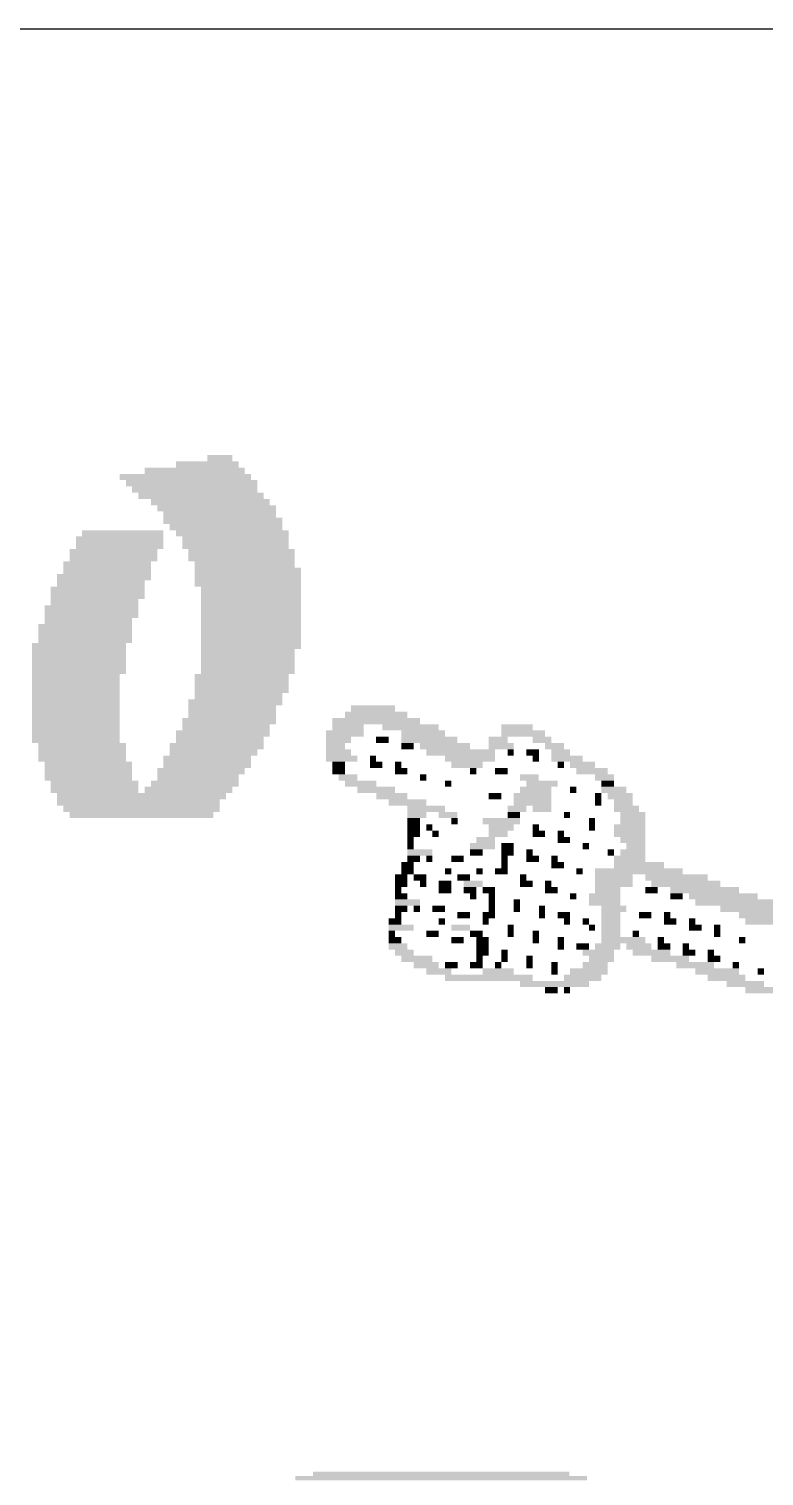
# Model space of a CAD drawing. Extents: x 0 to 83, y 0 to 84.2.
# Drawn here: x 61.73 to 66.8, y 64.02 to 74 of the extents above; entities that cross this region are included whole.
import ezdxf

# ---------------------------------------------------------------- set-up
doc = ezdxf.new("R2010")
doc.units = 0
for name, color, linetype in [('20', 30, 'CONTINUOUS'), ('21', 253, 'CONTINUOUS'), ('25', 253, 'CONTINUOUS')]:
    doc.layers.add(name, color=color, linetype=linetype)

# ---------------------------------------------------------------- blocks, each defined once
blk = doc.blocks.new('RECT')
blk.add_solid([(-0.5, -0.5), (0.5, -0.5), (-0.5, 0.5), (0.5, 0.5)])

msp = doc.modelspace()

# ---------------------------------------------------------------- linework, layer by layer
at = {"layer": '20'}
msp.add_line((0, 74), (83, 74), dxfattribs=at)

# ---------------------------------------------------------------- block references
at = {"layer": '21', "yscale": 0.0305}
for p, xscale in [((64.5735, 64.0011), 2.0117), ((64.5735, 64.0316), 1.7678)]:
    msp.add_blockref('RECT', p, dxfattribs=dict(at, xscale=xscale))
at = {"layer": '25', "yscale": 0.0432}
for p, xscale in [((62.9595, 70.9952), 0.4318), ((63.0458, 71.0383), 0.1727), ((62.8083, 70.9088), 0.9068), ((62.8515, 70.8656), 0.9068), ((62.8731, 70.952), 0.6909), ((62.8731, 70.8224), 0.8636), ((62.9163, 70.7793), 0.8636), ((62.981, 70.7361), 0.8204), ((63.0242, 70.6929), 0.8204), ((63.0458, 70.6497), 0.7772), ((63.0674, 70.6065), 0.8204), ((63.089, 70.5634), 0.7772), ((62.3549, 70.477), 0.6045), ((62.3765, 70.5202), 0.5613), ((63.1322, 70.5202), 0.7772), ((63.1538, 70.477), 0.7341), ((62.3118, 70.3906), 0.6045), ((62.3549, 70.4338), 0.6045), ((63.1538, 70.4338), 0.7341), ((63.1969, 70.3906), 0.7341), ((62.2686, 70.3043), 0.6045), ((62.3118, 70.3475), 0.6045), ((63.1969, 70.3475), 0.7341), ((63.2185, 70.3043), 0.6909), ((62.247, 70.2179), 0.6477), ((62.2254, 70.1747), 0.6045), ((62.2686, 70.2611), 0.6045), ((63.2401, 70.2611), 0.7341), ((63.2401, 70.2179), 0.7341), ((63.2401, 70.1747), 0.7341), ((62.2038, 70.1316), 0.6477), ((62.2038, 70.0884), 0.6477), ((63.2617, 70.1316), 0.6909), ((63.2617, 70.0884), 0.6909), ((62.1606, 70.002), 0.6477), ((62.1822, 70.0452), 0.6045), ((63.2617, 70.0452), 0.6909), ((63.2617, 70.002), 0.6909), ((62.1174, 69.8725), 0.6477), ((62.1606, 69.9588), 0.6477), ((62.139, 69.9157), 0.6045), ((63.2617, 69.9588), 0.6909), ((63.2617, 69.9157), 0.6909), ((63.2617, 69.8725), 0.6909), ((62.1174, 69.8293), 0.6477), ((62.1174, 69.7861), 0.6477), ((63.2617, 69.8293), 0.6909), ((63.2617, 69.7861), 0.6909), ((62.0743, 69.7429), 0.6477), ((62.0743, 69.6998), 0.6477), ((63.2617, 69.7429), 0.6909), ((63.2401, 69.6998), 0.6477), ((62.0743, 69.6566), 0.6477), ((62.0743, 69.6134), 0.6477), ((62.0743, 69.5702), 0.6477), ((63.2401, 69.6566), 0.6477), ((63.2401, 69.6134), 0.6477), ((63.2401, 69.5702), 0.6477), ((62.0527, 69.527), 0.6045), ((62.0527, 69.4839), 0.6045), ((63.1969, 69.527), 0.6477), ((63.1969, 69.4839), 0.6477), ((62.0527, 69.4407), 0.6045), ((62.0527, 69.3975), 0.6045), ((63.1969, 69.4407), 0.6477), ((63.1754, 69.3975), 0.6045), ((62.0527, 69.3543), 0.6045), ((62.0527, 69.3111), 0.6045), ((62.0527, 69.268), 0.6045), ((63.1538, 69.3543), 0.6477), ((63.1322, 69.3111), 0.6045), ((63.1322, 69.268), 0.6045), ((64.1253, 69.268), 0.4318), ((64.1037, 69.3111), 0.3023), ((62.0527, 69.2248), 0.6045), ((62.0527, 69.1816), 0.6045), ((63.1106, 69.2248), 0.6477), ((63.089, 69.1816), 0.6045), ((64.1253, 69.2248), 0.6045), ((63.931, 69.1816), 0.2159), ((64.3628, 69.1816), 0.3886), ((65.0969, 69.1816), 0.2159), ((62.0527, 69.1384), 0.6045), ((62.0527, 69.0952), 0.6045), ((63.0674, 69.1384), 0.6477), ((63.0458, 69.0952), 0.6045), ((63.9094, 69.1384), 0.2591), ((63.8662, 69.0952), 0.1727), ((64.1685, 69.0952), 0.0864), ((64.4923, 69.0952), 0.3886), ((64.4492, 69.1384), 0.3023), ((64.9673, 69.0952), 0.1295), ((65.14, 69.1384), 0.3023), ((65.2696, 69.0952), 0.1295), ((62.0959, 69.0521), 0.6045), ((62.0959, 69.0089), 0.6045), ((62.0959, 68.9657), 0.6045), ((62.9595, 68.9657), 0.6045), ((63.0242, 69.0521), 0.6477), ((63.0026, 69.0089), 0.6045), ((63.8662, 69.0089), 0.1727), ((63.8878, 68.9657), 0.2159), ((63.8446, 69.0521), 0.1295), ((64.1037, 68.9657), 0.0432), ((64.3412, 69.0521), 0.0864), ((64.6003, 69.0521), 0.3454), ((64.7082, 69.0089), 0.475), ((64.773, 68.9657), 0.3454), ((64.9889, 69.0521), 0.1727), ((65.0537, 69.0089), 0.0432), ((65.2048, 69.0089), 0.0864), ((65.2264, 68.9657), 0.0432), ((65.3559, 69.0521), 0.1295), ((65.3991, 69.0089), 0.1295), ((65.4423, 68.9657), 0.2159), ((62.139, 68.9225), 0.6045), ((62.139, 68.8793), 0.6045), ((62.9163, 68.8793), 0.6045), ((62.9595, 68.9225), 0.6045), ((63.8662, 68.9225), 0.0864), ((63.8662, 68.8793), 0.0864), ((64.1253, 68.9225), 0.0864), ((64.2764, 68.9225), 0.0432), ((64.298, 68.8793), 0.0864), ((64.7514, 68.9225), 0.2159), ((64.7946, 68.8793), 0.0432), ((64.9889, 68.8793), 0.0864), ((65.3991, 68.9225), 0.0432), ((65.5503, 68.9225), 0.1727), ((65.615, 68.8793), 0.2159), ((62.139, 68.8362), 0.6045), ((62.1822, 68.793), 0.6045), ((62.8731, 68.793), 0.6045), ((62.8947, 68.8362), 0.5613), ((63.931, 68.8362), 0.1295), ((64.0174, 68.793), 0.2159), ((64.4492, 68.8362), 0.0432), ((64.6219, 68.793), 0.0432), ((65.1832, 68.8362), 0.1295), ((65.2696, 68.793), 0.2159), ((65.7014, 68.8362), 0.1295), ((65.723, 68.793), 0.0864), ((62.1822, 68.7498), 0.6045), ((62.5061, 68.7066), 1.1659), ((62.8299, 68.7498), 0.6045), ((64.1253, 68.7498), 0.2591), ((64.2333, 68.7066), 0.2159), ((64.9457, 68.7066), 0.0864), ((65.2048, 68.7066), 0.2591), ((65.2264, 68.7498), 0.2159), ((65.4855, 68.7498), 0.0432), ((65.6582, 68.7066), 0.0432), ((65.7661, 68.7498), 0.1727), ((65.8093, 68.7066), 0.1727), ((62.4845, 68.6634), 1.1227), ((62.5061, 68.6203), 1.0795), ((62.5061, 68.5771), 0.9931), ((64.3412, 68.6634), 0.2591), ((64.4708, 68.6203), 0.2591), ((64.406, 68.5771), 0.1295), ((64.6219, 68.5771), 0.1295), ((65.0753, 68.5771), 0.0864), ((65.0969, 68.6203), 0.1295), ((65.2048, 68.6634), 0.2591), ((65.2696, 68.6203), 0.1295), ((65.4423, 68.5771), 0.0432), ((65.6582, 68.6634), 0.0432), ((65.8309, 68.6634), 0.1295), ((65.8525, 68.6203), 0.1727), ((65.8957, 68.5771), 0.1727), ((64.3844, 68.5339), 0.0864), ((64.3844, 68.4907), 0.0864), ((64.4923, 68.4907), 0.0432), ((64.6651, 68.5339), 0.0432), ((64.9889, 68.5339), 0.2591), ((64.9889, 68.4907), 0.1727), ((65.2264, 68.4907), 0.0432), ((65.615, 68.5339), 0.0432), ((65.615, 68.4907), 0.0432), ((65.8741, 68.4907), 0.2159), ((65.8957, 68.5339), 0.1727), ((64.3844, 68.4475), 0.0864), ((64.3628, 68.4044), 0.0432), ((64.5355, 68.4475), 0.0432), ((64.881, 68.4044), 0.1295), ((64.9673, 68.4475), 0.1295), ((65.248, 68.4475), 0.0864), ((65.3991, 68.4475), 0.0432), ((65.4207, 68.4044), 0.0864), ((65.8741, 68.4475), 0.2159), ((65.8957, 68.4044), 0.1727), ((64.3628, 68.3612), 0.0432), ((64.3844, 68.2748), 0.0864), ((64.4276, 68.318), 0.1727), ((64.4923, 68.2748), 0.0432), ((64.6867, 68.2748), 0.0864), ((64.8594, 68.3612), 0.1727), ((64.8162, 68.318), 0.0864), ((65.0321, 68.3612), 0.0864), ((65.0321, 68.318), 0.0864), ((65.0105, 68.2748), 0.0432), ((65.1832, 68.318), 0.0432), ((65.2048, 68.2748), 0.0864), ((65.3559, 68.2748), 0.0432), ((65.5718, 68.3612), 0.0432), ((65.7446, 68.318), 0.0432), ((65.8741, 68.2748), 0.2159), ((65.8957, 68.318), 0.1727), ((65.9173, 68.3612), 0.1295), ((64.3412, 68.2316), 0.0864), ((64.3412, 68.1885), 0.0864), ((64.6219, 68.1885), 0.0432), ((64.8378, 68.1885), 0.0432), ((64.9889, 68.1885), 0.0864), ((65.0105, 68.2316), 0.0432), ((65.3775, 68.2316), 0.0864), ((65.5287, 68.1885), 0.0432), ((65.9389, 68.1885), 0.6045), ((65.9389, 68.2316), 0.3454), ((64.298, 68.1453), 0.0864), ((64.298, 68.1021), 0.0864), ((64.4276, 68.1453), 0.0864), ((64.4492, 68.1021), 0.0432), ((64.6003, 68.1021), 0.0864), ((64.7298, 68.1453), 0.0864), ((64.7946, 68.1021), 0.1295), ((65.14, 68.1453), 0.0432), ((65.1616, 68.1021), 0.0864), ((65.3128, 68.1021), 0.0432), ((65.7661, 68.1453), 0.2591), ((65.7661, 68.1021), 0.2591), ((66.198, 68.1453), 0.4318), ((66.2627, 68.1021), 0.475), ((64.2764, 68.0589), 0.0432), ((64.298, 68.0157), 0.0864), ((64.3412, 67.9726), 0.1727), ((64.6003, 68.0589), 0.0864), ((64.773, 68.0589), 0.0864), ((64.7946, 68.0157), 0.0432), ((64.9026, 68.0589), 0.0864), ((64.9241, 68.0157), 0.0432), ((64.9241, 67.9726), 0.0432), ((65.0969, 67.9726), 0.0432), ((65.3344, 68.0589), 0.0864), ((65.4855, 68.0157), 0.0432), ((65.7014, 68.0157), 0.2159), ((65.7014, 67.9726), 0.2159), ((65.723, 68.0589), 0.1727), ((66.0252, 68.0589), 0.0864), ((66.3923, 68.0589), 0.475), ((66.198, 68.0157), 0.0864), ((66.5218, 68.0157), 0.475), ((66.7809, 67.9726), 0.9068), ((64.298, 67.9294), 0.0864), ((64.2764, 67.8862), 0.0432), ((64.406, 67.9294), 0.0432), ((64.5571, 67.9294), 0.0864), ((64.7298, 67.8862), 0.0864), ((64.9026, 67.8862), 0.0864), ((64.9241, 67.9294), 0.0432), ((65.0969, 67.9294), 0.0432), ((65.2696, 67.9294), 0.0432), ((65.2696, 67.8862), 0.0432), ((65.4207, 67.8862), 0.0864), ((65.7661, 67.9294), 0.1727), ((65.7446, 67.8862), 0.1295), ((65.9821, 67.8862), 0.0864), ((66.1332, 67.8862), 0.0432), ((66.8888, 67.9294), 0.7772), ((66.9536, 67.8862), 0.6477), ((64.2549, 67.843), 0.0864), ((64.298, 67.7998), 0.1727), ((64.5787, 67.843), 0.0432), ((64.7082, 67.7998), 0.1295), ((64.881, 67.843), 0.0432), ((65.0537, 67.7998), 0.0432), ((65.4423, 67.843), 0.0432), ((65.5718, 67.843), 0.0432), ((65.615, 67.7998), 0.0432), ((65.7446, 67.843), 0.1295), ((65.7446, 67.7998), 0.1295), ((66.1548, 67.843), 0.0864), ((66.3059, 67.843), 0.0432), ((66.3275, 67.7998), 0.0864), ((66.4786, 67.7998), 0.0432), ((66.9536, 67.843), 0.5613), ((64.2764, 67.6703), 0.1295), ((64.2333, 67.7567), 0.0432), ((64.2549, 67.7135), 0.0864), ((64.5139, 67.7567), 0.0864), ((64.6867, 67.7135), 0.0864), ((64.8162, 67.7567), 0.0864), ((64.8594, 67.7135), 0.0864), ((64.8594, 67.6703), 0.0864), ((65.0537, 67.7567), 0.0432), ((65.2264, 67.7567), 0.0432), ((65.2264, 67.7135), 0.0432), ((65.3991, 67.7135), 0.0432), ((65.3991, 67.6703), 0.0432), ((65.5503, 67.6703), 0.0864), ((65.723, 67.6703), 0.1727), ((65.8309, 67.7135), 0.3023), ((65.7446, 67.7567), 0.1295), ((65.9389, 67.6703), 0.1727), ((65.9173, 67.7567), 0.0432), ((66.09, 67.7135), 0.0432), ((66.1116, 67.6703), 0.0864), ((66.2627, 67.6703), 0.0432), ((66.4786, 67.7567), 0.0432), ((66.6513, 67.7135), 0.0432), ((64.3196, 67.6271), 0.1295), ((64.406, 67.5839), 0.2159), ((64.8594, 67.6271), 0.0864), ((64.8378, 67.5839), 0.0432), ((65.0105, 67.6271), 0.0432), ((65.0105, 67.5839), 0.0432), ((65.1832, 67.5839), 0.0432), ((65.6582, 67.6271), 0.2159), ((65.6798, 67.5839), 0.1727), ((66.0252, 67.6271), 0.2591), ((66.1548, 67.5839), 0.2591), ((66.2843, 67.6271), 0.0864), ((66.4354, 67.6271), 0.0432), ((66.457, 67.5839), 0.0864), ((64.4708, 67.5408), 0.1727), ((64.5571, 67.4976), 0.1727), ((64.6435, 67.5408), 0.0864), ((64.8162, 67.5408), 0.0864), ((64.9673, 67.4976), 0.2159), ((64.9673, 67.5408), 0.0432), ((65.1832, 67.5408), 0.0432), ((65.3559, 67.5408), 0.0432), ((65.3559, 67.4976), 0.0432), ((65.5934, 67.4976), 0.2591), ((65.6366, 67.5408), 0.1727), ((66.3275, 67.5408), 0.2591), ((66.4786, 67.4976), 0.3023), ((66.6082, 67.5408), 0.0432), ((66.7809, 67.4976), 0.0432), ((64.9026, 67.4544), 0.6045), ((65.3559, 67.4112), 0.475), ((65.5503, 67.4544), 0.2591), ((66.5434, 67.4544), 0.2591), ((66.6729, 67.4112), 0.2591), ((65.3344, 67.368), 0.0864), ((65.4423, 67.368), 0.0432), ((66.9968, 67.368), 0.6477)]:
    msp.add_blockref('RECT', p, dxfattribs=dict(at, xscale=xscale))

doc.saveas('drawing.dxf')
